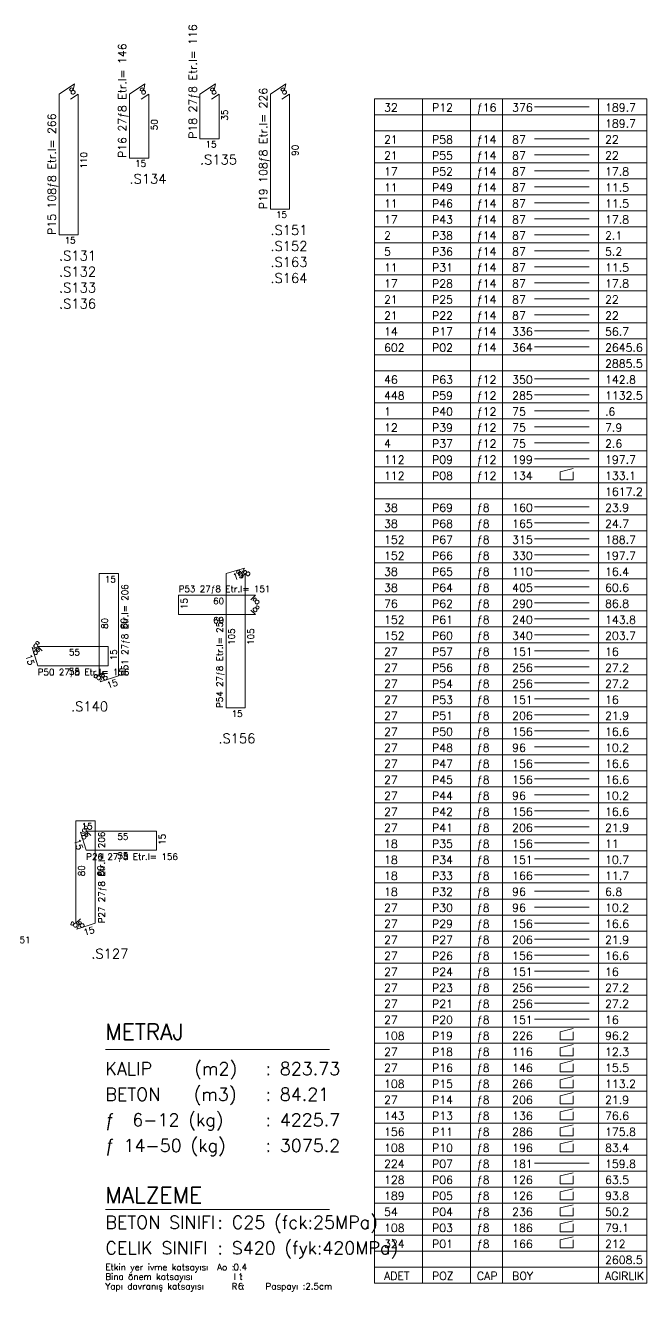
# Model space of a CAD drawing. Header units: inches. Extents: x -0.21 to 0.83, y 0.75 to 2.02.
# Drawn here: x 0.1373 to 0.3313, y 1.0683 to 1.4639 of the extents above; entities that cross this region are included whole.
import ezdxf

# ---------------------------------------------------------------- set-up
doc = ezdxf.new("R2010")
doc.units = ezdxf.units.IN
doc.header["$MEASUREMENT"] = 0
for name, color, linetype, lineweight in [('DONATI', 84, 'Continuous', 0), ('PENC2', 1, 'Continuous', 0), ('PENC3', 5, 'Continuous', 0), ('PENC4', 84, 'Continuous', 0)]:
    doc.layers.add(name, color=color, linetype=linetype, lineweight=lineweight)
doc.styles.add('RomanSTA', font='RomanSTA')

msp = doc.modelspace()

# ---------------------------------------------------------------- linework, layer by layer
at = {"layer": 'DONATI', "linetype": 'Continuous'}
for p, q in [((0.14782, 1.44242), (0.15266, 1.44562)), ((0.15226, 1.44362), (0.15266, 1.44562)), ((0.16982, 1.44242), (0.17466, 1.44562)), ((0.17426, 1.44362), (0.17466, 1.44562)), ((0.19182, 1.44242), (0.19666, 1.44562)), ((0.19626, 1.44362), (0.19666, 1.44562)), ((0.21382, 1.44242), (0.21866, 1.44562)), ((0.21826, 1.44362), (0.21866, 1.44562)), ((0.14782, 1.44242), (0.14782, 1.39842)), ((0.15142, 1.44082), (0.15382, 1.44242)), ((0.15382, 1.39842), (0.15382, 1.44242)), ((0.16982, 1.44242), (0.16982, 1.42242)), ((0.17342, 1.44082), (0.17582, 1.44242)), ((0.17582, 1.42242), (0.17582, 1.44242)), ((0.19182, 1.44242), (0.19182, 1.42842)), ((0.19542, 1.44082), (0.19782, 1.44242)), ((0.19782, 1.42842), (0.19782, 1.44242)), ((0.21382, 1.44242), (0.21382, 1.40642)), ((0.21742, 1.44082), (0.21982, 1.44242)), ((0.21982, 1.40642), (0.21982, 1.44242)), ((0.19782, 1.42842), (0.19182, 1.42842)), ((0.17582, 1.42242), (0.16982, 1.42242)), ((0.21982, 1.40642), (0.21382, 1.40642)), ((0.15382, 1.39842), (0.14782, 1.39842)), ((0.2057, 1.29432), (0.19997, 1.29262)), ((0.2057, 1.29432), (0.20476, 1.29262)), ((0.16637, 1.29262), (0.16037, 1.29262)), ((0.16037, 1.29262), (0.16037, 1.26062)), ((0.16637, 1.26062), (0.16637, 1.29262)), ((0.19997, 1.29262), (0.19997, 1.25062)), ((0.20597, 1.29262), (0.20455, 1.29122)), ((0.20597, 1.25062), (0.20597, 1.29262)), ((0.20917, 1.28582), (0.18517, 1.28582)), ((0.18517, 1.28582), (0.18517, 1.27982)), ((0.20917, 1.28582), (0.20775, 1.28442)), ((0.18517, 1.27982), (0.20917, 1.27982)), ((0.20917, 1.27982), (0.20775, 1.28122)), ((0.13939, 1.26952), (0.14116, 1.26862)), ((0.13939, 1.26952), (0.14117, 1.26382)), ((0.16317, 1.26982), (0.14117, 1.26982)), ((0.14117, 1.26982), (0.14258, 1.26842)), ((0.16317, 1.26382), (0.16317, 1.26982)), ((0.14117, 1.26382), (0.16317, 1.26382)), ((0.16037, 1.26062), (0.16178, 1.26202)), ((0.16063, 1.25882), (0.16157, 1.26062)), ((0.16063, 1.25882), (0.16637, 1.26062)), ((0.19997, 1.25062), (0.20597, 1.25062)), ((0.1591, 1.21535), (0.1531, 1.21535)), ((0.1531, 1.21535), (0.1531, 1.18335)), ((0.1591, 1.18335), (0.1591, 1.21535)), ((0.15453, 1.21185), (0.1563, 1.21095)), ((0.15453, 1.21185), (0.1563, 1.20615)), ((0.1783, 1.21215), (0.1563, 1.21215)), ((0.1563, 1.21215), (0.15772, 1.21075)), ((0.1783, 1.20615), (0.1783, 1.21215)), ((0.1563, 1.20615), (0.1783, 1.20615)), ((0.1531, 1.18335), (0.15452, 1.18475)), ((0.15337, 1.18155), (0.15431, 1.18335)), ((0.15337, 1.18155), (0.1591, 1.18335))]:
    msp.add_line(p, q, dxfattribs=at)
at = {"layer": 'PENC2', "linetype": 'Continuous'}
for p, q in [((0.29629, 1.43844), (0.31329, 1.43844)), ((0.29629, 1.42844), (0.31329, 1.42844)), ((0.29629, 1.42344), (0.31329, 1.42344)), ((0.29629, 1.41844), (0.31329, 1.41844)), ((0.29629, 1.41344), (0.31329, 1.41344)), ((0.29629, 1.40844), (0.31329, 1.40844)), ((0.29629, 1.40344), (0.31329, 1.40344)), ((0.29629, 1.39844), (0.31329, 1.39844)), ((0.29629, 1.39344), (0.31329, 1.39344)), ((0.29629, 1.38844), (0.31329, 1.38844)), ((0.29629, 1.38344), (0.31329, 1.38344)), ((0.29629, 1.37844), (0.31329, 1.37844)), ((0.29629, 1.37344), (0.31329, 1.37344)), ((0.29629, 1.36844), (0.31329, 1.36844)), ((0.29629, 1.36344), (0.31329, 1.36344)), ((0.29629, 1.35344), (0.31329, 1.35344)), ((0.29629, 1.34844), (0.31329, 1.34844)), ((0.29629, 1.34344), (0.31329, 1.34344)), ((0.29629, 1.33844), (0.31329, 1.33844)), ((0.29629, 1.33344), (0.31329, 1.33344)), ((0.29629, 1.32844), (0.31329, 1.32844)), ((0.30429, 1.32444), (0.30829, 1.32544)), ((0.30429, 1.32444), (0.30429, 1.32194)), ((0.30429, 1.32194), (0.30829, 1.32194)), ((0.30829, 1.32444), (0.30829, 1.32194)), ((0.29629, 1.31344), (0.31329, 1.31344)), ((0.29629, 1.30844), (0.31329, 1.30844)), ((0.29629, 1.30344), (0.31329, 1.30344)), ((0.29629, 1.29844), (0.31329, 1.29844)), ((0.29629, 1.29344), (0.31329, 1.29344)), ((0.29629, 1.28844), (0.31329, 1.28844)), ((0.29629, 1.28344), (0.31329, 1.28344)), ((0.29629, 1.27844), (0.31329, 1.27844)), ((0.29629, 1.27344), (0.31329, 1.27344)), ((0.29629, 1.26844), (0.31329, 1.26844)), ((0.29629, 1.26344), (0.31329, 1.26344)), ((0.29629, 1.25844), (0.31329, 1.25844)), ((0.29629, 1.25344), (0.31329, 1.25344)), ((0.29629, 1.24844), (0.31329, 1.24844)), ((0.29629, 1.24344), (0.31329, 1.24344)), ((0.29629, 1.23844), (0.31329, 1.23844)), ((0.29629, 1.23344), (0.31329, 1.23344)), ((0.29629, 1.22844), (0.31329, 1.22844)), ((0.29629, 1.22344), (0.31329, 1.22344)), ((0.29629, 1.21844), (0.31329, 1.21844)), ((0.29629, 1.21344), (0.31329, 1.21344)), ((0.29629, 1.20844), (0.31329, 1.20844)), ((0.29629, 1.20344), (0.31329, 1.20344)), ((0.29629, 1.19844), (0.31329, 1.19844)), ((0.29629, 1.19344), (0.31329, 1.19344)), ((0.29629, 1.18844), (0.31329, 1.18844)), ((0.29629, 1.18344), (0.31329, 1.18344)), ((0.29629, 1.17844), (0.31329, 1.17844)), ((0.29629, 1.17344), (0.31329, 1.17344)), ((0.29629, 1.16844), (0.31329, 1.16844)), ((0.29629, 1.16344), (0.31329, 1.16344)), ((0.29629, 1.15844), (0.31329, 1.15844)), ((0.29629, 1.15344), (0.31329, 1.15344)), ((0.30429, 1.14944), (0.30829, 1.15044)), ((0.30429, 1.14944), (0.30429, 1.14694)), ((0.30829, 1.14944), (0.30829, 1.14694)), ((0.30429, 1.14694), (0.30829, 1.14694)), ((0.30429, 1.14444), (0.30829, 1.14544)), ((0.30429, 1.14444), (0.30429, 1.14194)), ((0.30829, 1.14444), (0.30829, 1.14194)), ((0.30429, 1.14194), (0.30829, 1.14194)), ((0.30429, 1.13944), (0.30829, 1.14044)), ((0.30429, 1.13944), (0.30429, 1.13694)), ((0.30829, 1.13944), (0.30829, 1.13694)), ((0.30429, 1.13694), (0.30829, 1.13694)), ((0.30429, 1.13444), (0.30829, 1.13544)), ((0.30429, 1.13444), (0.30429, 1.13194)), ((0.30429, 1.13194), (0.30829, 1.13194)), ((0.30829, 1.13444), (0.30829, 1.13194)), ((0.30429, 1.12944), (0.30829, 1.13044)), ((0.30429, 1.12944), (0.30429, 1.12694)), ((0.30829, 1.12944), (0.30829, 1.12694)), ((0.30429, 1.12694), (0.30829, 1.12694)), ((0.30429, 1.12444), (0.30829, 1.12544)), ((0.30429, 1.12444), (0.30429, 1.12194)), ((0.30829, 1.12444), (0.30829, 1.12194)), ((0.30429, 1.12194), (0.30829, 1.12194)), ((0.30429, 1.11944), (0.30829, 1.12044)), ((0.30429, 1.11944), (0.30429, 1.11694)), ((0.30429, 1.11694), (0.30829, 1.11694)), ((0.30829, 1.11944), (0.30829, 1.11694)), ((0.30429, 1.11444), (0.30829, 1.11544)), ((0.30429, 1.11444), (0.30429, 1.11194)), ((0.30429, 1.11194), (0.30829, 1.11194)), ((0.30829, 1.11444), (0.30829, 1.11194)), ((0.29629, 1.10844), (0.31329, 1.10844)), ((0.30429, 1.10444), (0.30829, 1.10544)), ((0.30429, 1.10444), (0.30429, 1.10194)), ((0.30829, 1.10444), (0.30829, 1.10194)), ((0.30429, 1.10194), (0.30829, 1.10194)), ((0.30429, 1.09944), (0.30829, 1.10044)), ((0.30429, 1.09944), (0.30429, 1.09694)), ((0.30429, 1.09694), (0.30829, 1.09694)), ((0.30829, 1.09944), (0.30829, 1.09694)), ((0.30429, 1.09444), (0.30829, 1.09544)), ((0.30429, 1.09444), (0.30429, 1.09194)), ((0.30429, 1.09194), (0.30829, 1.09194)), ((0.30829, 1.09444), (0.30829, 1.09194)), ((0.30429, 1.08944), (0.30829, 1.09044)), ((0.30429, 1.08944), (0.30429, 1.08694)), ((0.30829, 1.08944), (0.30829, 1.08694)), ((0.30429, 1.08694), (0.30829, 1.08694)), ((0.30429, 1.08444), (0.30829, 1.08544)), ((0.30429, 1.08444), (0.30429, 1.08194)), ((0.30829, 1.08444), (0.30829, 1.08194)), ((0.30429, 1.08194), (0.30829, 1.08194))]:
    msp.add_line(p, q, dxfattribs=at)
at = {"layer": 'PENC3', "linetype": 'Continuous'}
for p, q in [((0.24629, 1.44094), (0.33129, 1.44094)), ((0.24629, 1.07094), (0.24629, 1.44094)), ((0.26129, 1.07094), (0.26129, 1.44094)), ((0.27629, 1.07094), (0.27629, 1.44094)), ((0.28629, 1.07094), (0.28629, 1.44094)), ((0.31629, 1.07094), (0.31629, 1.44094)), ((0.33129, 1.07094), (0.33129, 1.44094)), ((0.24629, 1.43594), (0.33129, 1.43594)), ((0.24629, 1.43094), (0.33129, 1.43094)), ((0.24629, 1.42594), (0.33129, 1.42594)), ((0.24629, 1.42094), (0.33129, 1.42094)), ((0.24629, 1.41594), (0.33129, 1.41594)), ((0.24629, 1.41094), (0.33129, 1.41094)), ((0.24629, 1.40594), (0.33129, 1.40594)), ((0.24629, 1.40094), (0.33129, 1.40094)), ((0.24629, 1.39594), (0.33129, 1.39594)), ((0.24629, 1.39094), (0.33129, 1.39094)), ((0.24629, 1.38594), (0.33129, 1.38594)), ((0.24629, 1.38094), (0.33129, 1.38094)), ((0.24629, 1.37594), (0.33129, 1.37594)), ((0.24629, 1.37094), (0.33129, 1.37094)), ((0.24629, 1.36594), (0.33129, 1.36594)), ((0.24629, 1.36094), (0.33129, 1.36094)), ((0.24629, 1.35594), (0.33129, 1.35594)), ((0.24629, 1.35094), (0.33129, 1.35094)), ((0.24629, 1.34594), (0.33129, 1.34594)), ((0.24629, 1.34094), (0.33129, 1.34094)), ((0.24629, 1.33594), (0.33129, 1.33594)), ((0.24629, 1.33094), (0.33129, 1.33094)), ((0.24629, 1.32594), (0.33129, 1.32594)), ((0.24629, 1.32094), (0.33129, 1.32094)), ((0.24629, 1.31594), (0.33129, 1.31594)), ((0.24629, 1.31094), (0.33129, 1.31094)), ((0.24629, 1.30594), (0.33129, 1.30594)), ((0.24629, 1.30094), (0.33129, 1.30094)), ((0.24629, 1.29594), (0.33129, 1.29594)), ((0.24629, 1.29094), (0.33129, 1.29094)), ((0.24629, 1.28594), (0.33129, 1.28594)), ((0.24629, 1.28094), (0.33129, 1.28094)), ((0.24629, 1.27594), (0.33129, 1.27594)), ((0.24629, 1.27094), (0.33129, 1.27094)), ((0.24629, 1.26594), (0.33129, 1.26594)), ((0.24629, 1.26094), (0.33129, 1.26094)), ((0.24629, 1.25594), (0.33129, 1.25594)), ((0.24629, 1.25094), (0.33129, 1.25094)), ((0.24629, 1.24594), (0.33129, 1.24594)), ((0.24629, 1.24094), (0.33129, 1.24094)), ((0.24629, 1.23594), (0.33129, 1.23594)), ((0.24629, 1.23094), (0.33129, 1.23094)), ((0.24629, 1.22594), (0.33129, 1.22594)), ((0.24629, 1.22094), (0.33129, 1.22094)), ((0.24629, 1.21594), (0.33129, 1.21594)), ((0.24629, 1.21094), (0.33129, 1.21094)), ((0.24629, 1.20594), (0.33129, 1.20594)), ((0.24629, 1.20094), (0.33129, 1.20094)), ((0.24629, 1.19594), (0.33129, 1.19594)), ((0.24629, 1.19094), (0.33129, 1.19094)), ((0.24629, 1.18594), (0.33129, 1.18594)), ((0.24629, 1.18094), (0.33129, 1.18094)), ((0.24629, 1.17594), (0.33129, 1.17594)), ((0.24629, 1.17094), (0.33129, 1.17094)), ((0.24629, 1.16594), (0.33129, 1.16594)), ((0.24629, 1.16094), (0.33129, 1.16094)), ((0.24629, 1.15594), (0.33129, 1.15594)), ((0.24629, 1.15094), (0.33129, 1.15094)), ((0.16229, 1.14394), (0.23229, 1.14394)), ((0.24629, 1.14594), (0.33129, 1.14594)), ((0.24629, 1.14094), (0.33129, 1.14094)), ((0.24629, 1.13594), (0.33129, 1.13594)), ((0.24629, 1.13094), (0.33129, 1.13094)), ((0.24629, 1.12594), (0.33129, 1.12594)), ((0.24629, 1.12094), (0.33129, 1.12094)), ((0.24629, 1.11594), (0.33129, 1.11594)), ((0.24629, 1.11094), (0.33129, 1.11094)), ((0.24629, 1.10594), (0.33129, 1.10594)), ((0.24629, 1.10094), (0.33129, 1.10094)), ((0.24629, 1.09594), (0.33129, 1.09594)), ((0.16229, 1.09394), (0.23229, 1.09394)), ((0.24629, 1.09094), (0.33129, 1.09094)), ((0.24629, 1.08594), (0.33129, 1.08594)), ((0.24629, 1.08094), (0.33129, 1.08094)), ((0.24629, 1.07594), (0.33129, 1.07594)), ((0.24629, 1.07094), (0.33129, 1.07094))]:
    msp.add_line(p, q, dxfattribs=at)

# ---------------------------------------------------------------- texts
at = {"layer": 'PENC2', "style": 'RomanSTA'}
for s, rotation, p in [('8', 34.0005, (0.15182, 1.44202)), ('8', 34.0005, (0.17382, 1.44202)), ('8', 34.0005, (0.19582, 1.44202)), ('8', 34.0005, (0.21782, 1.44202)), ('35', 90.0012, (0.20055, 1.43412)), ('50', 90.0012, (0.17855, 1.43112)), ('15', 0.0049, (0.19358, 1.42572)), ('90', 90.0012, (0.22255, 1.42312)), ('110', 90.0012, (0.15655, 1.41912)), ('15', 0.0049, (0.17158, 1.41972)), ('15', 0.0049, (0.21558, 1.40372)), ('15', 0.0049, (0.14958, 1.39572)), ('8', 45.0006, (0.20427, 1.29142)), ('15', 0.0049, (0.16212, 1.28982)), ('15', 17.0002, (0.20244, 1.29052)), ('8', 62.1896, (0.20689, 1.29152)), ('15', 90.0012, (0.18789, 1.28152)), ('60', 0.0049, (0.19592, 1.28302)), ('8', 45.0006, (0.20945, 1.28272)), ('8', 315.0043, (0.20803, 1.28152)), ('80', 90.0012, (0.16309, 1.27532)), ('80', 90.0012, (0.16909, 1.27532)), ('105', 90.0012, (0.20269, 1.27032)), ('105', 90.0012, (0.20869, 1.27032)), ('8', 332.1944, (0.13958, 1.26992)), ('15', 287.1938, (0.1373, 1.26702)), ('8', 315.0043, (0.13947, 1.26812)), ('55', 0.0049, (0.15092, 1.26702)), ('15', 90.0012, (0.16589, 1.26552)), ('8', 62.192, (0.16028, 1.25902)), ('8', 45.0006, (0.16206, 1.25892)), ('15', 17.1914, (0.16311, 1.25672)), ('15', 0.0049, (0.15486, 1.21265)), ('8', 315.0043, (0.15461, 1.21045)), ('8', 332.1944, (0.15472, 1.21225)), ('55', 0.0049, (0.16606, 1.20945)), ('15', 90.0012, (0.18103, 1.20785)), ('15', 287.1938, (0.15244, 1.20935)), ('80', 90.0012, (0.15583, 1.19805)), ('80', 90.0012, (0.16183, 1.19805)), ('8', 62.192, (0.15302, 1.18175)), ('8', 45.0006, (0.1548, 1.18165)), ('15', 17.1914, (0.15585, 1.17945))]:
    msp.add_text(s, height=0.002, rotation=rotation, dxfattribs=at).set_placement(p)
for s, p in [('60', (0.19592, 1.27702)), ('55', (0.15092, 1.26102)), ('15', (0.20172, 1.24782)), ('55', (0.16606, 1.20345))]:
    msp.add_text(s, height=0.002, dxfattribs=at).set_placement(p)
at = {"layer": 'PENC3', "style": 'RomanSTA'}
for s, height, rotation, p in [('P18 27ƒ8 Etr.l= 116', 0.0025, 90.0012, (0.19082, 1.42842)), ('P16 27ƒ8 Etr.l= 146', 0.0025, 90.0012, (0.16882, 1.42242)), ('P19 108ƒ8 Etr.l= 226', 0.0025, 90.0012, (0.21282, 1.40642)), ('P15 108ƒ8 Etr.l= 266', 0.0025, 90.0012, (0.14682, 1.39842)), ('P51 27ƒ8 Etr.l= 206', 0.002, 90.0012, (0.16937, 1.26062)), ('P53 27ƒ8 Etr.l= 151', 0.002, 0.0049, (0.18517, 1.28682)), ('P54 27ƒ8 Etr.l= 256', 0.002, 90.0012, (0.19897, 1.25062)), ('P27 27ƒ8 Etr.l= 206', 0.002, 90.0012, (0.1621, 1.18335))]:
    msp.add_text(s, height=height, rotation=rotation, dxfattribs=at).set_placement(p)
for s, height, p in [('32', 0.0025, (0.24929, 1.43694)), ('P12', 0.0025, (0.26429, 1.43694)), ('ƒ16', 0.0025, (0.27829, 1.43694)), ('376', 0.0025, (0.28929, 1.43694)), ('189.7', 0.0025, (0.31829, 1.43694)), ('189.7', 0.0025, (0.31829, 1.43194)), ('21', 0.0025, (0.24929, 1.42694)), ('P58', 0.0025, (0.26429, 1.42694)), ('ƒ14', 0.0025, (0.27829, 1.42694)), ('87', 0.0025, (0.28929, 1.42694)), ('22', 0.0025, (0.31829, 1.42694)), ('21', 0.0025, (0.24929, 1.42194)), ('P55', 0.0025, (0.26429, 1.42194)), ('ƒ14', 0.0025, (0.27829, 1.42194)), ('87', 0.0025, (0.28929, 1.42194)), ('22', 0.0025, (0.31829, 1.42194)), ('.S135', 0.003, (0.19182, 1.42042)), ('.S134', 0.003, (0.16982, 1.41442)), ('17', 0.0025, (0.24929, 1.41694)), ('P52', 0.0025, (0.26429, 1.41694)), ('ƒ14', 0.0025, (0.27829, 1.41694)), ('87', 0.0025, (0.28929, 1.41694)), ('17.8', 0.0025, (0.31829, 1.41694)), ('11', 0.0025, (0.24929, 1.41194)), ('P49', 0.0025, (0.26429, 1.41194)), ('ƒ14', 0.0025, (0.27829, 1.41194)), ('87', 0.0025, (0.28929, 1.41194)), ('11.5', 0.0025, (0.31829, 1.41194)), ('11', 0.0025, (0.24929, 1.40694)), ('P46', 0.0025, (0.26429, 1.40694)), ('ƒ14', 0.0025, (0.27829, 1.40694)), ('87', 0.0025, (0.28929, 1.40694)), ('11.5', 0.0025, (0.31829, 1.40694)), ('17', 0.0025, (0.24929, 1.40194)), ('P43', 0.0025, (0.26429, 1.40194)), ('ƒ14', 0.0025, (0.27829, 1.40194)), ('87', 0.0025, (0.28929, 1.40194)), ('17.8', 0.0025, (0.31829, 1.40194)), ('.S151', 0.003, (0.21382, 1.39842)), ('2', 0.0025, (0.24929, 1.39694)), ('P38', 0.0025, (0.26429, 1.39694)), ('ƒ14', 0.0025, (0.27829, 1.39694)), ('87', 0.0025, (0.28929, 1.39694)), ('2.1', 0.0025, (0.31829, 1.39694)), ('.S131', 0.003, (0.14782, 1.39042)), ('.S152', 0.003, (0.21382, 1.39342)), ('5', 0.0025, (0.24929, 1.39194)), ('P36', 0.0025, (0.26429, 1.39194)), ('ƒ14', 0.0025, (0.27829, 1.39194)), ('87', 0.0025, (0.28929, 1.39194)), ('5.2', 0.0025, (0.31829, 1.39194)), ('.S163', 0.003, (0.21382, 1.38842)), ('11', 0.0025, (0.24929, 1.38694)), ('P31', 0.0025, (0.26429, 1.38694)), ('ƒ14', 0.0025, (0.27829, 1.38694)), ('87', 0.0025, (0.28929, 1.38694)), ('11.5', 0.0025, (0.31829, 1.38694)), ('.S132', 0.003, (0.14782, 1.38542)), ('.S164', 0.003, (0.21382, 1.38342)), ('.S133', 0.003, (0.14782, 1.38042)), ('17', 0.0025, (0.24929, 1.38194)), ('P28', 0.0025, (0.26429, 1.38194)), ('ƒ14', 0.0025, (0.27829, 1.38194)), ('87', 0.0025, (0.28929, 1.38194)), ('17.8', 0.0025, (0.31829, 1.38194)), ('.S136', 0.003, (0.14782, 1.37542)), ('21', 0.0025, (0.24929, 1.37694)), ('P25', 0.0025, (0.26429, 1.37694)), ('ƒ14', 0.0025, (0.27829, 1.37694)), ('87', 0.0025, (0.28929, 1.37694)), ('22', 0.0025, (0.31829, 1.37694)), ('21', 0.0025, (0.24929, 1.37194)), ('P22', 0.0025, (0.26429, 1.37194)), ('ƒ14', 0.0025, (0.27829, 1.37194)), ('87', 0.0025, (0.28929, 1.37194)), ('22', 0.0025, (0.31829, 1.37194)), ('14', 0.0025, (0.24929, 1.36694)), ('P17', 0.0025, (0.26429, 1.36694)), ('ƒ14', 0.0025, (0.27829, 1.36694)), ('336', 0.0025, (0.28929, 1.36694)), ('56.7', 0.0025, (0.31829, 1.36694)), ('602', 0.0025, (0.24929, 1.36194)), ('P02', 0.0025, (0.26429, 1.36194)), ('ƒ14', 0.0025, (0.27829, 1.36194)), ('364', 0.0025, (0.28929, 1.36194)), ('2645.6', 0.0025, (0.31829, 1.36194)), ('2885.5', 0.0025, (0.31829, 1.35694)), ('46', 0.0025, (0.24929, 1.35194)), ('P63', 0.0025, (0.26429, 1.35194)), ('ƒ12', 0.0025, (0.27829, 1.35194)), ('350', 0.0025, (0.28929, 1.35194)), ('142.8', 0.0025, (0.31829, 1.35194)), ('448', 0.0025, (0.24929, 1.34694)), ('P59', 0.0025, (0.26429, 1.34694)), ('ƒ12', 0.0025, (0.27829, 1.34694)), ('285', 0.0025, (0.28929, 1.34694)), ('1132.5', 0.0025, (0.31829, 1.34694)), ('1', 0.0025, (0.24929, 1.34194)), ('P40', 0.0025, (0.26429, 1.34194)), ('ƒ12', 0.0025, (0.27829, 1.34194)), ('75', 0.0025, (0.28929, 1.34194)), ('.6', 0.0025, (0.31829, 1.34194)), ('12', 0.0025, (0.24929, 1.33694)), ('P39', 0.0025, (0.26429, 1.33694)), ('ƒ12', 0.0025, (0.27829, 1.33694)), ('75', 0.0025, (0.28929, 1.33694)), ('7.9', 0.0025, (0.31829, 1.33694)), ('4', 0.0025, (0.24929, 1.33194)), ('P37', 0.0025, (0.26429, 1.33194)), ('ƒ12', 0.0025, (0.27829, 1.33194)), ('75', 0.0025, (0.28929, 1.33194)), ('2.6', 0.0025, (0.31829, 1.33194)), ('112', 0.0025, (0.24929, 1.32694)), ('P09', 0.0025, (0.26429, 1.32694)), ('ƒ12', 0.0025, (0.27829, 1.32694)), ('199', 0.0025, (0.28929, 1.32694)), ('197.7', 0.0025, (0.31829, 1.32694)), ('112', 0.0025, (0.24929, 1.32194)), ('P08', 0.0025, (0.26429, 1.32194)), ('ƒ12', 0.0025, (0.27829, 1.32194)), ('134', 0.0025, (0.28929, 1.32194)), ('133.1', 0.0025, (0.31829, 1.32194)), ('1617.2', 0.0025, (0.31829, 1.31694)), ('38', 0.0025, (0.24929, 1.31194)), ('P69', 0.0025, (0.26429, 1.31194)), ('ƒ8', 0.0025, (0.27829, 1.31194)), ('160', 0.0025, (0.28929, 1.31194)), ('23.9', 0.0025, (0.31829, 1.31194)), ('ƒ8', 0.0025, (0.27829, 1.30694)), ('38', 0.0025, (0.24929, 1.30694)), ('P68', 0.0025, (0.26429, 1.30694)), ('165', 0.0025, (0.28929, 1.30694)), ('24.7', 0.0025, (0.31829, 1.30694)), ('152', 0.0025, (0.24929, 1.30194)), ('P67', 0.0025, (0.26429, 1.30194)), ('ƒ8', 0.0025, (0.27829, 1.30194)), ('315', 0.0025, (0.28929, 1.30194)), ('188.7', 0.0025, (0.31829, 1.30194)), ('152', 0.0025, (0.24929, 1.29694)), ('P66', 0.0025, (0.26429, 1.29694)), ('ƒ8', 0.0025, (0.27829, 1.29694)), ('330', 0.0025, (0.28929, 1.29694)), ('197.7', 0.0025, (0.31829, 1.29694)), ('38', 0.0025, (0.24929, 1.29194)), ('P65', 0.0025, (0.26429, 1.29194)), ('ƒ8', 0.0025, (0.27829, 1.29194)), ('110', 0.0025, (0.28929, 1.29194)), ('16.4', 0.0025, (0.31829, 1.29194)), ('38', 0.0025, (0.24929, 1.28694)), ('P64', 0.0025, (0.26429, 1.28694)), ('ƒ8', 0.0025, (0.27829, 1.28694)), ('405', 0.0025, (0.28929, 1.28694)), ('60.6', 0.0025, (0.31829, 1.28694)), ('76', 0.0025, (0.24929, 1.28194)), ('P62', 0.0025, (0.26429, 1.28194)), ('ƒ8', 0.0025, (0.27829, 1.28194)), ('290', 0.0025, (0.28929, 1.28194)), ('86.8', 0.0025, (0.31829, 1.28194)), ('152', 0.0025, (0.24929, 1.27694)), ('P61', 0.0025, (0.26429, 1.27694)), ('ƒ8', 0.0025, (0.27829, 1.27694)), ('240', 0.0025, (0.28929, 1.27694)), ('143.8', 0.0025, (0.31829, 1.27694)), ('152', 0.0025, (0.24929, 1.27194)), ('P60', 0.0025, (0.26429, 1.27194)), ('ƒ8', 0.0025, (0.27829, 1.27194)), ('340', 0.0025, (0.28929, 1.27194)), ('203.7', 0.0025, (0.31829, 1.27194)), ('27', 0.0025, (0.24929, 1.26694)), ('P57', 0.0025, (0.26429, 1.26694)), ('ƒ8', 0.0025, (0.27829, 1.26694)), ('151', 0.0025, (0.28929, 1.26694)), ('16', 0.0025, (0.31829, 1.26694)), ('P50 27ƒ8 Etr.l= 156', 0.002, (0.14117, 1.26082)), ('27', 0.0025, (0.24929, 1.26194)), ('P56', 0.0025, (0.26429, 1.26194)), ('ƒ8', 0.0025, (0.27829, 1.26194)), ('256', 0.0025, (0.28929, 1.26194)), ('27.2', 0.0025, (0.31829, 1.26194)), ('27', 0.0025, (0.24929, 1.25694)), ('P54', 0.0025, (0.26429, 1.25694)), ('ƒ8', 0.0025, (0.27829, 1.25694)), ('256', 0.0025, (0.28929, 1.25694)), ('27.2', 0.0025, (0.31829, 1.25694)), ('27', 0.0025, (0.24929, 1.25194)), ('P53', 0.0025, (0.26429, 1.25194)), ('ƒ8', 0.0025, (0.27829, 1.25194)), ('151', 0.0025, (0.28929, 1.25194)), ('16', 0.0025, (0.31829, 1.25194)), ('.S140', 0.003, (0.15157, 1.24962)), ('27', 0.0025, (0.24929, 1.24694)), ('P51', 0.0025, (0.26429, 1.24694)), ('ƒ8', 0.0025, (0.27829, 1.24694)), ('206', 0.0025, (0.28929, 1.24694)), ('21.9', 0.0025, (0.31829, 1.24694)), ('.S156', 0.003, (0.19757, 1.23962)), ('27', 0.0025, (0.24929, 1.24194)), ('P50', 0.0025, (0.26429, 1.24194)), ('ƒ8', 0.0025, (0.27829, 1.24194)), ('156', 0.0025, (0.28929, 1.24194)), ('16.6', 0.0025, (0.31829, 1.24194)), ('27', 0.0025, (0.24929, 1.23694)), ('P48', 0.0025, (0.26429, 1.23694)), ('ƒ8', 0.0025, (0.27829, 1.23694)), ('96', 0.0025, (0.28929, 1.23694)), ('10.2', 0.0025, (0.31829, 1.23694)), ('27', 0.0025, (0.24929, 1.23194)), ('P47', 0.0025, (0.26429, 1.23194)), ('ƒ8', 0.0025, (0.27829, 1.23194)), ('156', 0.0025, (0.28929, 1.23194)), ('16.6', 0.0025, (0.31829, 1.23194)), ('27', 0.0025, (0.24929, 1.22694)), ('P45', 0.0025, (0.26429, 1.22694)), ('ƒ8', 0.0025, (0.27829, 1.22694)), ('156', 0.0025, (0.28929, 1.22694)), ('16.6', 0.0025, (0.31829, 1.22694)), ('27', 0.0025, (0.24929, 1.22194)), ('P44', 0.0025, (0.26429, 1.22194)), ('ƒ8', 0.0025, (0.27829, 1.22194)), ('96', 0.0025, (0.28929, 1.22194)), ('10.2', 0.0025, (0.31829, 1.22194)), ('27', 0.0025, (0.24929, 1.21694)), ('P42', 0.0025, (0.26429, 1.21694)), ('ƒ8', 0.0025, (0.27829, 1.21694)), ('156', 0.0025, (0.28929, 1.21694)), ('16.6', 0.0025, (0.31829, 1.21694)), ('27', 0.0025, (0.24929, 1.21194)), ('P41', 0.0025, (0.26429, 1.21194)), ('ƒ8', 0.0025, (0.27829, 1.21194)), ('206', 0.0025, (0.28929, 1.21194)), ('21.9', 0.0025, (0.31829, 1.21194)), ('18', 0.0025, (0.24929, 1.20694)), ('P35', 0.0025, (0.26429, 1.20694)), ('ƒ8', 0.0025, (0.27829, 1.20694)), ('156', 0.0025, (0.28929, 1.20694)), ('11', 0.0025, (0.31829, 1.20694)), ('P26 27ƒ8 Etr.l= 156', 0.002, (0.15631, 1.20315)), ('18', 0.0025, (0.24929, 1.20194)), ('P34', 0.0025, (0.26429, 1.20194)), ('ƒ8', 0.0025, (0.27829, 1.20194)), ('151', 0.0025, (0.28929, 1.20194)), ('10.7', 0.0025, (0.31829, 1.20194)), ('18', 0.0025, (0.24929, 1.19694)), ('P33', 0.0025, (0.26429, 1.19694)), ('ƒ8', 0.0025, (0.27829, 1.19694)), ('166', 0.0025, (0.28929, 1.19694)), ('11.7', 0.0025, (0.31829, 1.19694)), ('18', 0.0025, (0.24929, 1.19194)), ('P32', 0.0025, (0.26429, 1.19194)), ('ƒ8', 0.0025, (0.27829, 1.19194)), ('96', 0.0025, (0.28929, 1.19194)), ('6.8', 0.0025, (0.31829, 1.19194)), ('27', 0.0025, (0.24929, 1.18694)), ('P30', 0.0025, (0.26429, 1.18694)), ('ƒ8', 0.0025, (0.27829, 1.18694)), ('96', 0.0025, (0.28929, 1.18694)), ('10.2', 0.0025, (0.31829, 1.18694)), ('27', 0.0025, (0.24929, 1.18194)), ('P29', 0.0025, (0.26429, 1.18194)), ('ƒ8', 0.0025, (0.27829, 1.18194)), ('156', 0.0025, (0.28929, 1.18194)), ('16.6', 0.0025, (0.31829, 1.18194)), ('P24 27ƒ8 Etr.l= 151', 0.002, (0.11031, 1.17715)), ('27', 0.0025, (0.24929, 1.17694)), ('P27', 0.0025, (0.26429, 1.17694)), ('ƒ8', 0.0025, (0.27829, 1.17694)), ('206', 0.0025, (0.28929, 1.17694)), ('21.9', 0.0025, (0.31829, 1.17694)), ('.S127', 0.003, (0.1579, 1.17235)), ('27', 0.0025, (0.24929, 1.17194)), ('P26', 0.0025, (0.26429, 1.17194)), ('ƒ8', 0.0025, (0.27829, 1.17194)), ('156', 0.0025, (0.28929, 1.17194)), ('16.6', 0.0025, (0.31829, 1.17194)), ('27', 0.0025, (0.24929, 1.16694)), ('P24', 0.0025, (0.26429, 1.16694)), ('ƒ8', 0.0025, (0.27829, 1.16694)), ('151', 0.0025, (0.28929, 1.16694)), ('16', 0.0025, (0.31829, 1.16694)), ('27', 0.0025, (0.24929, 1.16194)), ('P23', 0.0025, (0.26429, 1.16194)), ('ƒ8', 0.0025, (0.27829, 1.16194)), ('256', 0.0025, (0.28929, 1.16194)), ('27.2', 0.0025, (0.31829, 1.16194)), ('27', 0.0025, (0.24929, 1.15694)), ('P21', 0.0025, (0.26429, 1.15694)), ('ƒ8', 0.0025, (0.27829, 1.15694)), ('256', 0.0025, (0.28929, 1.15694)), ('27.2', 0.0025, (0.31829, 1.15694)), ('27', 0.0025, (0.24929, 1.15194)), ('P20', 0.0025, (0.26429, 1.15194)), ('ƒ8', 0.0025, (0.27829, 1.15194)), ('151', 0.0025, (0.28929, 1.15194)), ('16', 0.0025, (0.31829, 1.15194)), ('108', 0.0025, (0.24929, 1.14694)), ('P19', 0.0025, (0.26429, 1.14694)), ('ƒ8', 0.0025, (0.27829, 1.14694)), ('226', 0.0025, (0.28929, 1.14694)), ('96.2', 0.0025, (0.31829, 1.14694)), ('27', 0.0025, (0.24929, 1.14194)), ('P18', 0.0025, (0.26429, 1.14194)), ('ƒ8', 0.0025, (0.27829, 1.14194)), ('116', 0.0025, (0.28929, 1.14194)), ('12.3', 0.0025, (0.31829, 1.14194)), ('27', 0.0025, (0.24929, 1.13694)), ('P16', 0.0025, (0.26429, 1.13694)), ('ƒ8', 0.0025, (0.27829, 1.13694)), ('146', 0.0025, (0.28929, 1.13694)), ('15.5', 0.0025, (0.31829, 1.13694)), ('108', 0.0025, (0.24929, 1.13194)), ('P15', 0.0025, (0.26429, 1.13194)), ('ƒ8', 0.0025, (0.27829, 1.13194)), ('266', 0.0025, (0.28929, 1.13194)), ('113.2', 0.0025, (0.31829, 1.13194)), ('27', 0.0025, (0.24929, 1.12694)), ('P14', 0.0025, (0.26429, 1.12694)), ('ƒ8', 0.0025, (0.27829, 1.12694)), ('206', 0.0025, (0.28929, 1.12694)), ('21.9', 0.0025, (0.31829, 1.12694)), ('143', 0.0025, (0.24929, 1.12194)), ('P13', 0.0025, (0.26429, 1.12194)), ('ƒ8', 0.0025, (0.27829, 1.12194)), ('136', 0.0025, (0.28929, 1.12194)), ('76.6', 0.0025, (0.31829, 1.12194)), ('156', 0.0025, (0.24929, 1.11694)), ('P11', 0.0025, (0.26429, 1.11694)), ('ƒ8', 0.0025, (0.27829, 1.11694)), ('286', 0.0025, (0.28929, 1.11694)), ('175.8', 0.0025, (0.31829, 1.11694)), ('108', 0.0025, (0.24929, 1.11194)), ('P10', 0.0025, (0.26429, 1.11194)), ('ƒ8', 0.0025, (0.27829, 1.11194)), ('196', 0.0025, (0.28929, 1.11194)), ('83.4', 0.0025, (0.31829, 1.11194)), ('224', 0.0025, (0.24929, 1.10694)), ('P07', 0.0025, (0.26429, 1.10694)), ('ƒ8', 0.0025, (0.27829, 1.10694)), ('181', 0.0025, (0.28929, 1.10694)), ('159.8', 0.0025, (0.31829, 1.10694)), ('128', 0.0025, (0.24929, 1.10194)), ('P06', 0.0025, (0.26429, 1.10194)), ('ƒ8', 0.0025, (0.27829, 1.10194)), ('126', 0.0025, (0.28929, 1.10194)), ('63.5', 0.0025, (0.31829, 1.10194)), ('189', 0.0025, (0.24929, 1.09694)), ('P05', 0.0025, (0.26429, 1.09694)), ('ƒ8', 0.0025, (0.27829, 1.09694)), ('126', 0.0025, (0.28929, 1.09694)), ('93.8', 0.0025, (0.31829, 1.09694)), ('BETON SINIFI', 0.004, (0.16229, 1.08794)), ('54', 0.0025, (0.24929, 1.09194)), ('P04', 0.0025, (0.26429, 1.09194)), ('ƒ8', 0.0025, (0.27829, 1.09194)), ('236', 0.0025, (0.28929, 1.09194)), ('50.2', 0.0025, (0.31829, 1.09194)), ('108', 0.0025, (0.24929, 1.08694)), ('P03', 0.0025, (0.26429, 1.08694)), ('ƒ8', 0.0025, (0.27829, 1.08694)), ('186', 0.0025, (0.28929, 1.08694)), ('79.1', 0.0025, (0.31829, 1.08694)), ('324', 0.0025, (0.24929, 1.08194)), ('P01', 0.0025, (0.26429, 1.08194)), ('ƒ8', 0.0025, (0.27829, 1.08194)), ('166', 0.0025, (0.28929, 1.08194)), ('212', 0.0025, (0.31829, 1.08194)), ('CELIK SINIFI', 0.004, (0.16229, 1.07994)), ('Etkin yer ivme katsayısı  Ao :', 0.002, (0.16229, 1.07494)), ('0.4', 0.002, (0.20229, 1.07494)), ('2608.5', 0.0025, (0.31829, 1.07694)), ('Bina önem katsayısı       I :', 0.002, (0.16229, 1.07194)), (' 1', 0.002, (0.20229, 1.07194)), ('ADET', 0.0025, (0.24929, 1.07194)), ('POZ', 0.0025, (0.26429, 1.07194)), ('CAP', 0.0025, (0.27829, 1.07194)), ('BOY', 0.0025, (0.28929, 1.07194)), ('AGIRLIK', 0.0025, (0.31829, 1.07194)), ('Yapı davranış katsayısı    R :', 0.002, (0.16229, 1.06894)), (' 6', 0.002, (0.20229, 1.06894)), ('Paspayı :2.5cm', 0.002, (0.21229, 1.06894))]:
    msp.add_text(s, height=height, dxfattribs=at).set_placement(p)
at = {"layer": 'PENC4', "style": 'RomanSTA'}
for s, height, p in [('METRAJ', 0.005, (0.16229, 1.14694)), ('KALIP    (m2)', 0.004, (0.16229, 1.13594)), (': 823.73', 0.004, (0.21229, 1.13594)), ('BETON   (m3)', 0.004, (0.16229, 1.12794)), (': 84.21', 0.004, (0.21229, 1.12794)), ('ƒ  6-12 (kg)', 0.004, (0.16229, 1.11994)), (': 4225.7', 0.004, (0.21229, 1.11994)), ('ƒ 14-50 (kg)', 0.004, (0.16229, 1.11194)), (': 3075.2', 0.004, (0.21229, 1.11194)), ('MALZEME', 0.005, (0.16229, 1.09594)), (': C25 (fck:25MPa)', 0.004, (0.19729, 1.08794)), (': S420 (fyk:420MPa)', 0.004, (0.19729, 1.07994))]:
    msp.add_text(s, height=height, dxfattribs=at).set_placement(p)

doc.saveas('drawing.dxf')
